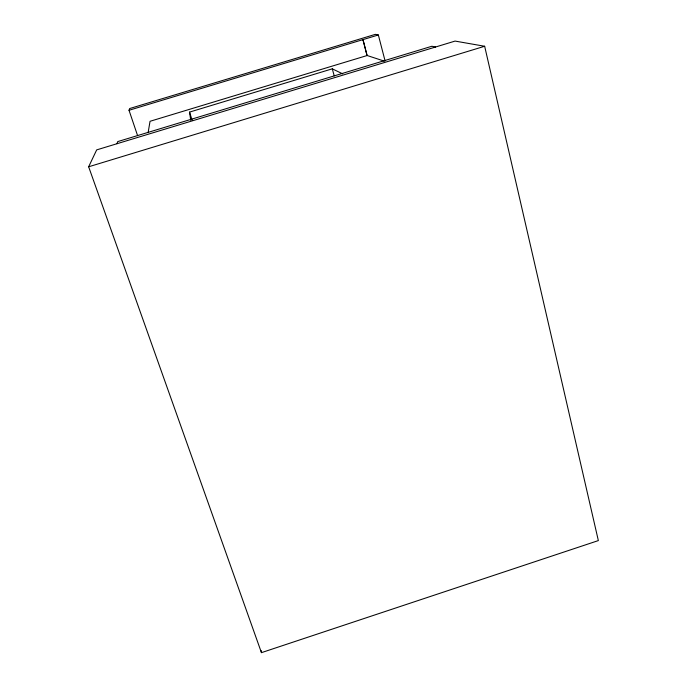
<?xml version="1.0" encoding="UTF-8"?>
<svg xmlns="http://www.w3.org/2000/svg" width="687" height="687" viewBox="0 0 687 687"><rect width="100%" height="100%" fill="white"/><g stroke="black" fill="none" stroke-linecap="round" stroke-linejoin="round"><path stroke-width="1.03" d="M148.126 132.625L150.041 121.29L367.167 55.518L384.308 61.134M116.936 143.738L117.7 141.608L431.891 46.252L435.532 47.017M137.598 135.648L129.019 110.281L129.645 108.546L375.377 34.35L378.348 34.977L385.089 60.945M88.649 166.786L96.678 149.886L455.077 41.083L484.661 46.261L598.351 540.592L261.446 652.65L88.649 166.786L484.661 46.261M129.019 110.281L378.348 34.977M190.737 120.319L189.535 112.101L332.285 68.829L342.71 73.861M189.535 112.101L192.094 120.088M332.285 68.829L334.226 75.862M261.163 650.563L261.446 652.65M362.968 39.623L367.081 55.535L362.968 39.623"/></g></svg>
